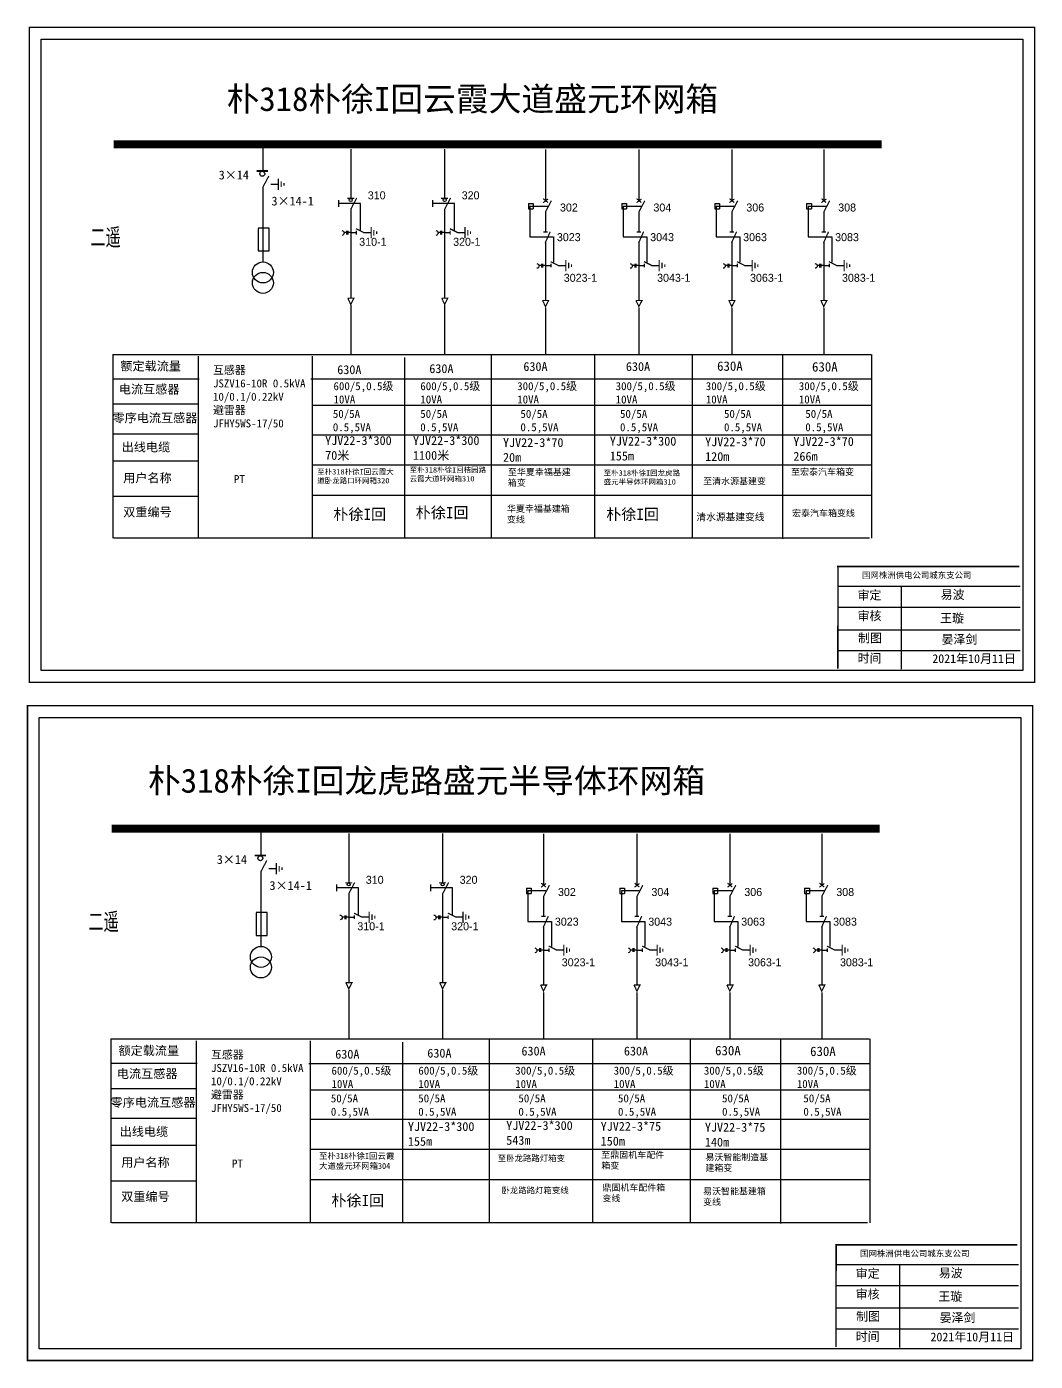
# Model space of a CAD drawing. Extents: x -188 to 201, y -159 to 98.
# Drawn here: x -187.9 to -62, y -68.4 to 98.2 of the extents above; entities that cross this region are included whole.
import ezdxf

# ---------------------------------------------------------------- set-up
doc = ezdxf.new("R2010")
doc.units = 0
doc.header["$LTSCALE"] = 0.774411
doc.linetypes.add('ACAD_ISO02W100', pattern=[15, 12, -3])
doc.linetypes.add('CENTER', pattern=[50.8, 31.75, -6.35, 6.35, -6.35])
doc.layers.get('0').update_dxf_attribs({"linetype": 'CONTINUOUS'})
doc.layers.add('2', color=7, linetype='CONTINUOUS')
doc.layers.add('3', color=7, linetype='CONTINUOUS')
doc.styles.add('hztxt_txtstyle_0.00_0_0', font='simkai.ttf')
doc.styles.add('hztxt_txtstyle_1.80_0_0', font='', dxfattribs={"height": 1.8, "bigfont": 'hztxt.shx'})
doc.styles.add('hztxt_txtstyle_2.70_0_0', font='simkai.ttf', dxfattribs={"height": 2.7})
doc.styles.add('KaiTi_txtstyle_1.11_0_0', font='simkai.ttf', dxfattribs={"height": 1.109414})
doc.styles.add('STYLE1', font='txt.shx', dxfattribs={"height": 2.6})
doc.styles.add('仿宋_txtstyle_1.11_0_0', font='simfang.ttf', dxfattribs={"height": 1.109414})
doc.styles.add('字体', font='', dxfattribs={"height": 2.5})
doc.styles.add('宋体', font='', dxfattribs={"width": 0.65})
doc.styles.get('hztxt_txtstyle_1.80_0_0').set_extended_font_data('hztxt')
doc.styles.get('字体').set_extended_font_data('SimSun')
doc.styles.get('宋体').set_extended_font_data('SimSun')

# ---------------------------------------------------------------- blocks, each defined once
blk = doc.blocks.new('JD')
for points in [[(-2, 0.2), (-2, -0.2), (2, 0.2), (2, -0.2)], [(1, -1.2), (1, -0.8), (-1, -1.2), (-1, -0.8)], [(-0.5, -1.8), (-0.5, -2.2), (0.5, -1.8), (0.5, -2.2)]]:
    blk.add_trace(points)

msp = doc.modelspace()

# ---------------------------------------------------------------- linework, layer by layer
at = {"color": 0}
for p, q in [((-158.41, 83.48), (-158.41, 80.19)), ((-147.42, 82.88), (-147.42, 76.77)), ((-135.7, 82.88), (-135.7, 76.77)), ((-123.12, 82.85), (-123.12, 76.43)), ((-111.46, 82.85), (-111.46, 76.43)), ((-99.86, 82.85), (-99.86, 76.43)), ((-88.38, 82.85), (-88.38, 76.43)), ((-157.41, 78.53), (-156.47, 78.53)), ((-158.39, 78.16), (-158.39, 68.83)), ((-147.42, 75.41), (-147.42, 64.3)), ((-135.7, 75.41), (-135.7, 64.3)), ((-125.25, 76.08), (-124.65, 76.08)), ((-125.25, 76.08), (-125.25, 75.42)), ((-125.25, 75.42), (-124.65, 75.42)), ((-124.65, 76.08), (-124.65, 75.42)), ((-123.12, 75.07), (-123.12, 72.59)), ((-113.59, 76.08), (-112.99, 76.08)), ((-113.59, 76.08), (-113.59, 75.42)), ((-113.59, 75.42), (-112.99, 75.42)), ((-112.99, 76.08), (-112.99, 75.42)), ((-111.46, 75.07), (-111.46, 72.59)), ((-101.99, 76.08), (-101.39, 76.08)), ((-101.99, 76.08), (-101.99, 75.42)), ((-101.99, 75.42), (-101.39, 75.42)), ((-101.39, 76.08), (-101.39, 75.42)), ((-99.86, 75.07), (-99.86, 72.59)), ((-90.51, 76.08), (-89.92, 76.08)), ((-90.51, 76.08), (-90.51, 75.42)), ((-90.51, 75.42), (-89.92, 75.42)), ((-89.92, 76.08), (-89.92, 75.42)), ((-88.38, 75.07), (-88.38, 72.59)), ((-147.42, 72.46), (-146.73, 72.46)), ((-145.83, 72.48), (-144.89, 72.48)), ((-135.7, 72.46), (-135.01, 72.46)), ((-134.11, 72.48), (-133.17, 72.48)), ((-123.12, 71.35), (-123.12, 64.05)), ((-111.46, 71.35), (-111.46, 64.05)), ((-99.86, 71.35), (-99.86, 64.05)), ((-88.38, 71.35), (-88.38, 64.05)), ((-123.12, 68.35), (-122.43, 68.35)), ((-121.52, 68.37), (-120.58, 68.37)), ((-111.46, 68.35), (-110.77, 68.35)), ((-109.86, 68.37), (-108.92, 68.37)), ((-99.86, 68.35), (-99.17, 68.35)), ((-98.27, 68.37), (-97.33, 68.37)), ((-88.38, 68.35), (-87.69, 68.35)), ((-86.79, 68.37), (-85.85, 68.37)), ((-166.35, 54.2), (-177.05, 54.2)), ((-166.39, 51.05), (-177.09, 51.05)), ((-166.39, 47.34), (-177.09, 47.34)), ((-166.43, 43.95), (-177.13, 43.95)), ((-166.39, 39.54), (-177.09, 39.54)), ((-158.65, -1.92), (-158.65, -5.21)), ((-147.67, -2.52), (-147.67, -8.63)), ((-135.95, -2.52), (-135.95, -8.63)), ((-123.36, -2.56), (-123.36, -8.97)), ((-111.7, -2.56), (-111.7, -8.97)), ((-100.11, -2.56), (-100.11, -8.97)), ((-88.63, -2.56), (-88.63, -8.97)), ((-158.64, -7.24), (-158.64, -16.57)), ((-157.65, -6.87), (-156.71, -6.87)), ((-125.49, -9.32), (-124.89, -9.32)), ((-125.49, -9.32), (-125.49, -9.98)), ((-125.49, -9.98), (-124.89, -9.98)), ((-124.89, -9.32), (-124.89, -9.98)), ((-113.83, -9.32), (-113.24, -9.32)), ((-113.83, -9.32), (-113.83, -9.98)), ((-113.83, -9.98), (-113.24, -9.98)), ((-113.24, -9.32), (-113.24, -9.98)), ((-102.24, -9.32), (-101.64, -9.32)), ((-102.24, -9.32), (-102.24, -9.98)), ((-102.24, -9.98), (-101.64, -9.98)), ((-101.64, -9.32), (-101.64, -9.98)), ((-90.76, -9.32), (-90.16, -9.32)), ((-90.76, -9.32), (-90.76, -9.98)), ((-90.76, -9.98), (-90.16, -9.98)), ((-90.16, -9.32), (-90.16, -9.98)), ((-147.67, -10), (-147.67, -21.1)), ((-135.95, -10), (-135.95, -21.1)), ((-123.36, -10.33), (-123.36, -12.81)), ((-111.7, -10.33), (-111.7, -12.81)), ((-100.11, -10.33), (-100.11, -12.81)), ((-88.63, -10.33), (-88.63, -12.81)), ((-147.67, -12.94), (-146.98, -12.94)), ((-146.08, -12.92), (-145.13, -12.92)), ((-135.95, -12.94), (-135.26, -12.94)), ((-134.36, -12.92), (-133.42, -12.92)), ((-123.36, -14.05), (-123.36, -21.35)), ((-111.7, -14.05), (-111.7, -21.35)), ((-100.11, -14.05), (-100.11, -21.35)), ((-88.63, -14.05), (-88.63, -21.35)), ((-123.36, -17.05), (-122.67, -17.05)), ((-121.77, -17.03), (-120.83, -17.03)), ((-111.7, -17.05), (-111.01, -17.05)), ((-110.11, -17.03), (-109.17, -17.03)), ((-100.11, -17.05), (-99.42, -17.05)), ((-98.51, -17.03), (-97.57, -17.03)), ((-88.63, -17.05), (-87.94, -17.05)), ((-87.04, -17.03), (-86.1, -17.03)), ((-166.59, -31.2), (-177.3, -31.2)), ((-166.63, -34.35), (-177.34, -34.35)), ((-166.63, -38.06), (-177.34, -38.06)), ((-166.67, -41.45), (-177.38, -41.45)), ((-166.64, -45.86), (-177.34, -45.86))]:
    msp.add_line(p, q, dxfattribs=at)
at = {"color": 0, "linetype": 'ACAD_ISO02W100'}
for p, q in [((-122.82, 75.74), (-125.06, 75.74)), ((-125.06, 75.74), (-125.06, 71.93)), ((-111.16, 75.74), (-113.4, 75.74)), ((-113.4, 75.74), (-113.4, 71.93)), ((-99.56, 75.74), (-101.8, 75.74)), ((-101.8, 75.74), (-101.8, 71.93)), ((-88.08, 75.74), (-90.32, 75.74)), ((-90.32, 75.74), (-90.32, 71.93)), ((-125.06, 71.93), (-122.1, 71.93)), ((-122.1, 71.93), (-122.1, 68.78)), ((-113.4, 71.93), (-110.44, 71.93)), ((-110.44, 71.93), (-110.44, 68.78)), ((-101.8, 71.93), (-98.85, 71.93)), ((-98.85, 71.93), (-98.85, 68.78)), ((-90.32, 71.93), (-87.37, 71.93)), ((-87.37, 71.93), (-87.37, 68.78)), ((-123.06, -9.67), (-125.3, -9.67)), ((-125.3, -9.67), (-125.3, -13.48)), ((-111.4, -9.67), (-113.64, -9.67)), ((-113.64, -9.67), (-113.64, -13.48)), ((-99.81, -9.67), (-102.05, -9.67)), ((-102.05, -9.67), (-102.05, -13.48)), ((-88.33, -9.67), (-90.57, -9.67)), ((-90.57, -9.67), (-90.57, -13.48)), ((-125.3, -13.48), (-122.35, -13.48)), ((-122.35, -13.48), (-122.35, -16.62)), ((-113.64, -13.48), (-110.69, -13.48)), ((-110.69, -13.48), (-110.69, -16.62)), ((-102.05, -13.48), (-99.09, -13.48)), ((-99.09, -13.48), (-99.09, -16.62)), ((-90.57, -13.48), (-87.62, -13.48)), ((-87.62, -13.48), (-87.62, -16.62))]:
    msp.add_line(p, q, dxfattribs=at)
at = {"color": 0, "linetype": 'CENTER'}
for p, q in [((-147.42, 63.41), (-147.42, 57.27)), ((-135.7, 63.41), (-135.7, 57.27)), ((-123.11, 63.07), (-123.11, 57.3)), ((-111.45, 63.07), (-111.45, 57.3)), ((-99.86, 63.07), (-99.86, 57.3)), ((-88.38, 63.07), (-88.38, 57.3)), ((-147.66, -21.99), (-147.66, -28.13)), ((-135.95, -21.99), (-135.95, -28.13)), ((-123.36, -22.34), (-123.36, -28.1)), ((-111.7, -22.34), (-111.7, -28.1)), ((-100.1, -22.34), (-100.1, -28.1)), ((-88.63, -22.34), (-88.63, -28.1))]:
    msp.add_line(p, q, dxfattribs=at)
at = {"color": 0, "linetype": 'Continuous'}
for p, q in [((-177.12, 57.28), (-82.45, 57.28)), ((-177.07, 34.34), (-177.07, 57.28)), ((-166.45, 57.04), (-166.45, 34.35)), ((-152.24, 57.04), (-152.24, 34.35)), ((-140.72, 56.89), (-140.72, 34.36)), ((-129.89, 57.24), (-129.89, 34.35)), ((-117, 57.24), (-117, 34.35)), ((-104.8, 57.23), (-104.8, 34.33)), ((-93.53, 57.15), (-93.53, 34.25)), ((-82.4, 57.27), (-82.4, 34.33)), ((-152.41, 54.22), (-82.42, 54.22)), ((-152.24, 50.92), (-82.4, 50.92)), ((-152.24, 47.24), (-82.51, 47.24)), ((-152.24, 43.51), (-82.32, 43.51)), ((-152.24, 39.72), (-82.42, 39.72)), ((-82.66, 34.34), (-177, 34.34)), ((-86.6, 28.34), (-63.85, 28.34)), ((-78.71, 28.26), (-78.71, 18.01)), ((-86.6, 25.75), (-63.85, 25.75)), ((-86.6, 22.92), (-63.85, 22.92)), ((-86.6, 20.33), (-63.85, 20.33)), ((-177.36, -28.12), (-82.7, -28.12)), ((-177.32, -51.06), (-177.32, -28.12)), ((-130.14, -28.16), (-130.14, -51.05)), ((-117.24, -28.16), (-117.24, -51.05)), ((-105.04, -28.18), (-105.04, -51.07)), ((-93.78, -28.25), (-93.78, -51.15)), ((-82.64, -28.13), (-82.64, -51.08)), ((-166.69, -28.36), (-166.69, -51.06)), ((-152.48, -28.36), (-152.48, -51.06)), ((-140.97, -28.52), (-140.97, -51.04)), ((-152.66, -31.18), (-82.67, -31.18)), ((-152.48, -34.48), (-82.64, -34.48)), ((-152.48, -38.16), (-82.76, -38.16)), ((-152.48, -41.89), (-82.57, -41.89)), ((-152.48, -45.68), (-82.67, -45.68)), ((-82.91, -51.06), (-177.25, -51.06)), ((-86.83, -56.28), (-64.08, -56.28)), ((-78.94, -56.37), (-78.94, -66.62)), ((-86.83, -58.88), (-64.08, -58.88)), ((-86.83, -61.7), (-64.08, -61.7)), ((-86.83, -64.29), (-64.08, -64.29))]:
    msp.add_line(p, q, dxfattribs=at)
at = {"color": 0, "linetype": 'Continuous', "const_width": 0.182}
for points in [[(-187.54, 98.07), (-62.06, 98.07), (-62.06, 16.36), (-187.54, 16.36)], [(-187.77, 13.44), (-62.29, 13.44), (-62.29, -68.26), (-187.77, -68.26)]]:
    msp.add_lwpolyline(points, close=True, dxfattribs=at)
at = {"color": 0, "linetype": 'Continuous'}
for points in [[(-186.07, 96.59), (-63.54, 96.59), (-63.54, 17.84), (-186.07, 17.84)], [(-186.3, 11.96), (-63.77, 11.96), (-63.77, -66.79), (-186.3, -66.79)]]:
    msp.add_lwpolyline(points, close=True, dxfattribs=at)
at = {"color": 0}
for points, const_width in [([(-177, 83.48), (-81.15, 83.48)], 0.998), ([(-159.16, 80.15), (-157.76, 80.15)], 0.238), ([(-158.39, 78.12), (-157.64, 79.54)], 0.15), ([(-147.86, 76.75), (-146.98, 76.75)], 0.15), ([(-147.42, 75.37), (-146.67, 76.79)], 0.15), ([(-136.15, 76.75), (-135.26, 76.75)], 0.15), ([(-135.7, 75.37), (-134.96, 76.79)], 0.15), ([(-123.4, 76.21), (-122.79, 76.66)], 0.15), ([(-123.4, 76.71), (-122.81, 76.22)], 0.15), ([(-111.74, 76.21), (-111.13, 76.66)], 0.15), ([(-111.74, 76.71), (-111.15, 76.22)], 0.15), ([(-100.15, 76.21), (-99.54, 76.66)], 0.15), ([(-100.14, 76.71), (-99.55, 76.22)], 0.15), ([(-88.66, 76.71), (-88.08, 76.22)], 0.15), ([(-88.67, 76.21), (-88.06, 76.66)], 0.15), ([(-123.12, 75.03), (-122.37, 76.45)], 0.15), ([(-111.46, 75.03), (-110.71, 76.45)], 0.15), ([(-99.86, 75.03), (-99.11, 76.45)], 0.15), ([(-88.38, 75.03), (-87.63, 76.45)], 0.15), ([(-146.77, 72.96), (-145.77, 72.46)], 0.15), ([(-146.73, 72.69), (-146.73, 72.23)], 0.15), ([(-135.05, 72.96), (-134.05, 72.46)], 0.15), ([(-135.01, 72.69), (-135.01, 72.23)], 0.15), ([(-123.39, 72.55), (-122.83, 72.55)], 0.15), ([(-123.15, 71.17), (-122.52, 72.58)], 0.15), ([(-111.73, 72.55), (-111.17, 72.55)], 0.15), ([(-111.49, 71.17), (-110.86, 72.58)], 0.15), ([(-100.13, 72.55), (-99.57, 72.55)], 0.15), ([(-99.89, 71.17), (-99.26, 72.58)], 0.15), ([(-88.65, 72.55), (-88.1, 72.55)], 0.15), ([(-88.41, 71.17), (-87.78, 72.58)], 0.15), ([(-122.46, 68.85), (-121.47, 68.35)], 0.15), ([(-122.43, 68.58), (-122.43, 68.12)], 0.15), ([(-110.81, 68.85), (-109.81, 68.35)], 0.15), ([(-110.77, 68.58), (-110.77, 68.12)], 0.15), ([(-99.21, 68.85), (-98.21, 68.35)], 0.15), ([(-99.17, 68.58), (-99.17, 68.12)], 0.15), ([(-87.73, 68.85), (-86.73, 68.35)], 0.15), ([(-87.69, 68.58), (-87.69, 68.12)], 0.15), ([(-147.79, 64.28), (-147.03, 64.28), (-147.42, 63.51), (-147.78, 64.3)], 0.15), ([(-136.07, 64.28), (-135.31, 64.28), (-135.7, 63.51), (-136.06, 64.3)], 0.15), ([(-123.48, 64), (-122.72, 64), (-123.11, 63.23), (-123.48, 64.02)], 0.15), ([(-111.83, 64), (-111.06, 64), (-111.45, 63.23), (-111.82, 64.02)], 0.15), ([(-100.23, 64), (-99.47, 64), (-99.86, 63.23), (-100.22, 64.02)], 0.15), ([(-88.75, 64), (-87.99, 64), (-88.38, 63.23), (-88.74, 64.02)], 0.15), ([(-177.24, -1.92), (-81.4, -1.92)], 0.998), ([(-159.4, -5.25), (-158, -5.25)], 0.238), ([(-158.64, -7.28), (-157.89, -5.86)], 0.15), ([(-148.11, -8.65), (-147.23, -8.65)], 0.15), ([(-147.67, -10.03), (-146.92, -8.61)], 0.15), ([(-136.39, -8.65), (-135.51, -8.65)], 0.15), ([(-135.95, -10.03), (-135.2, -8.61)], 0.15), ([(-123.64, -8.7), (-123.06, -9.18)], 0.15), ([(-123.65, -9.2), (-123.04, -8.74)], 0.15), ([(-123.36, -10.37), (-122.61, -8.95)], 0.15), ([(-111.98, -8.7), (-111.4, -9.18)], 0.15), ([(-111.99, -9.2), (-111.38, -8.74)], 0.15), ([(-111.7, -10.37), (-110.96, -8.95)], 0.15), ([(-100.39, -9.2), (-99.78, -8.74)], 0.15), ([(-100.39, -8.7), (-99.8, -9.18)], 0.15), ([(-100.11, -10.37), (-99.36, -8.95)], 0.15), ([(-88.91, -9.2), (-88.31, -8.74)], 0.15), ([(-88.91, -8.7), (-88.32, -9.18)], 0.15), ([(-88.63, -10.37), (-87.88, -8.95)], 0.15), ([(-147.02, -12.44), (-146.02, -12.94)], 0.15), ([(-146.98, -12.71), (-146.98, -13.17)], 0.15), ([(-135.3, -12.44), (-134.3, -12.94)], 0.15), ([(-135.26, -12.71), (-135.26, -13.17)], 0.15), ([(-123.63, -12.85), (-123.08, -12.85)], 0.15), ([(-123.39, -14.23), (-122.76, -12.82)], 0.15), ([(-111.97, -12.85), (-111.42, -12.85)], 0.15), ([(-111.73, -14.23), (-111.1, -12.82)], 0.15), ([(-100.38, -12.85), (-99.82, -12.85)], 0.15), ([(-100.14, -14.23), (-99.51, -12.82)], 0.15), ([(-88.9, -12.85), (-88.34, -12.85)], 0.15), ([(-88.66, -14.23), (-88.03, -12.82)], 0.15), ([(-122.71, -16.55), (-121.71, -17.05)], 0.15), ([(-111.05, -16.55), (-110.05, -17.05)], 0.15), ([(-99.45, -16.55), (-98.46, -17.05)], 0.15), ([(-87.98, -16.55), (-86.98, -17.05)], 0.15), ([(-122.67, -16.82), (-122.67, -17.28)], 0.15), ([(-111.01, -16.82), (-111.01, -17.28)], 0.15), ([(-99.42, -16.82), (-99.42, -17.28)], 0.15), ([(-87.94, -16.82), (-87.94, -17.28)], 0.15), ([(-148.04, -21.12), (-147.27, -21.12), (-147.66, -21.89), (-148.03, -21.11)], 0.15), ([(-136.32, -21.12), (-135.56, -21.12), (-135.95, -21.89), (-136.31, -21.11)], 0.15), ([(-123.73, -21.4), (-122.97, -21.4), (-123.36, -22.17), (-123.72, -21.39)], 0.15), ([(-112.07, -21.4), (-111.31, -21.4), (-111.7, -22.17), (-112.06, -21.39)], 0.15), ([(-100.47, -21.4), (-99.71, -21.4), (-100.1, -22.17), (-100.47, -21.39)], 0.15), ([(-89, -21.4), (-88.24, -21.4), (-88.63, -22.17), (-88.99, -21.39)], 0.15)]:
    msp.add_lwpolyline(points, dxfattribs=dict(at, const_width=const_width))
for points in [[(-148.93, 76.52), (-148.93, 75.69)], [(-137.21, 76.52), (-137.21, 75.69)], [(-158.98, 72.99), (-158.98, 70.19), (-157.6, 70.19), (-157.6, 73.03), (-158.98, 73.03)], [(-147.93, 72.47), (-148.24, 72.47)], [(-147.93, 72.68), (-147.93, 72.22)], [(-147.79, 72.68), (-147.79, 72.22)], [(-147.42, 72.47), (-147.79, 72.47)], [(-136.21, 72.47), (-136.52, 72.47)], [(-136.21, 72.68), (-136.21, 72.22)], [(-136.07, 72.68), (-136.07, 72.22)], [(-135.71, 72.47), (-136.07, 72.47)], [(-123.62, 68.36), (-123.94, 68.36)], [(-123.62, 68.57), (-123.62, 68.12)], [(-123.48, 68.57), (-123.48, 68.12)], [(-123.12, 68.36), (-123.48, 68.36)], [(-111.96, 68.36), (-112.28, 68.36)], [(-111.96, 68.57), (-111.96, 68.12)], [(-111.82, 68.57), (-111.82, 68.12)], [(-111.46, 68.36), (-111.82, 68.36)], [(-100.36, 68.36), (-100.68, 68.36)], [(-100.36, 68.57), (-100.36, 68.12)], [(-100.22, 68.57), (-100.22, 68.12)], [(-99.86, 68.36), (-100.22, 68.36)], [(-88.89, 68.36), (-89.2, 68.36)], [(-88.89, 68.57), (-88.89, 68.12)], [(-88.75, 68.57), (-88.75, 68.12)], [(-88.39, 68.36), (-88.75, 68.36)], [(-149.18, -8.88), (-149.18, -9.71)], [(-137.46, -8.88), (-137.46, -9.71)], [(-159.23, -12.41), (-159.23, -15.21), (-157.85, -15.21), (-157.85, -12.38), (-159.23, -12.38)], [(-148.17, -12.94), (-148.49, -12.94)], [(-148.17, -12.73), (-148.17, -13.18)], [(-148.03, -12.73), (-148.03, -13.18)], [(-147.67, -12.94), (-148.03, -12.94)], [(-136.45, -12.94), (-136.77, -12.94)], [(-136.45, -12.73), (-136.45, -13.18)], [(-136.31, -12.73), (-136.31, -13.18)], [(-135.95, -12.94), (-136.31, -12.94)], [(-123.87, -17.04), (-124.18, -17.04)], [(-123.87, -16.83), (-123.87, -17.28)], [(-123.73, -16.83), (-123.73, -17.28)], [(-123.36, -17.04), (-123.73, -17.04)], [(-112.21, -17.04), (-112.52, -17.04)], [(-112.21, -16.83), (-112.21, -17.28)], [(-112.07, -16.83), (-112.07, -17.28)], [(-111.71, -17.04), (-112.07, -17.04)], [(-100.61, -17.04), (-100.93, -17.04)], [(-100.61, -16.83), (-100.61, -17.28)], [(-100.47, -16.83), (-100.47, -17.28)], [(-100.11, -17.04), (-100.47, -17.04)], [(-89.13, -17.04), (-89.45, -17.04)], [(-89.13, -16.83), (-89.13, -17.28)], [(-88.99, -16.83), (-88.99, -17.28)], [(-88.63, -17.04), (-88.99, -17.04)]]:
    msp.add_lwpolyline(points, dxfattribs=at)
at = {"color": 0, "linetype": 'ACAD_ISO02W100'}
for points in [[(-146.2, 72.69), (-146.2, 76.11), (-148.93, 76.11)], [(-134.48, 72.69), (-134.48, 76.11), (-137.21, 76.11)], [(-146.44, -12.71), (-146.44, -9.3), (-149.18, -9.3)], [(-134.72, -12.71), (-134.72, -9.3), (-137.46, -9.3)]]:
    msp.add_lwpolyline(points, dxfattribs=at)
at = {"color": 0}
for points in [[(-148.51, 72.72, -0.877934), (-148.5, 72.12)], [(-136.79, 72.72, -0.877934), (-136.78, 72.12)], [(-124.2, 68.62, -0.877934), (-124.19, 68.01)], [(-112.55, 68.62, -0.877934), (-112.53, 68.01)], [(-100.95, 68.62, -0.877934), (-100.94, 68.01)], [(-89.47, 68.62, -0.877934), (-89.46, 68.01)], [(-148.76, -12.68, -0.877934), (-148.74, -13.29)], [(-137.04, -12.68, -0.877934), (-137.03, -13.29)], [(-124.45, -16.78, -0.877934), (-124.44, -17.39)], [(-112.79, -16.78, -0.877934), (-112.78, -17.39)], [(-101.19, -16.78, -0.877934), (-101.18, -17.39)], [(-89.72, -16.78, -0.877934), (-89.71, -17.39)]]:
    msp.add_lwpolyline(points, format="xyb", dxfattribs=at)
at = {"color": 0, "linetype": 'Continuous', "const_width": 0.182}
for points in [[(-86.72, 30.81), (-63.97, 30.81)], [(-86.6, 30.92), (-86.62, 18.05)], [(-86.95, -53.82), (-64.2, -53.82)], [(-86.83, -53.71), (-86.85, -66.58)]]:
    msp.add_lwpolyline(points, dxfattribs=at)
at = {"color": 0}
for centre, radius in [((-158.46, 79.81), 0.305), ((-147.42, 76.54), 0.192), ((-135.7, 76.54), 0.192), ((-158.7, -5.59), 0.305), ((-147.67, -8.86), 0.192), ((-135.95, -8.86), 0.192)]:
    msp.add_circle(centre, radius, dxfattribs=at)
at = {"layer": '2', "color": 0}
for centre in [(-158.38, 67.5), (-158.38, 66.2), (-158.63, -17.9), (-158.63, -19.21)]:
    msp.add_circle(centre, 1.31, dxfattribs=at)

# ---------------------------------------------------------------- block references
at = {"color": 0, "xscale": 0.3494655254594932, "yscale": 0.3494655254594932, "zscale": 0.3494655254595134, "rotation": 90}
for p in [(-156.45, 78.5), (-144.88, 72.45), (-133.16, 72.45), (-120.57, 68.35), (-108.91, 68.35), (-97.31, 68.35), (-85.84, 68.35), (-156.7, -6.9), (-145.12, -12.95), (-133.4, -12.95), (-120.81, -17.06), (-109.16, -17.06), (-97.56, -17.06), (-86.08, -17.06)]:
    msp.add_blockref('JD', p, dxfattribs=at)

# ---------------------------------------------------------------- texts
at = {"color": 0, "linetype": 'Continuous', "style": 'hztxt_txtstyle_2.70_0_0'}
for s, p in [('3×14', (-163.9, 79.1)), ('3×14-1', (-157.31, 75.85)), ('3×14', (-164.14, -6.3)), ('3×14-1', (-157.56, -9.55))]:
    msp.add_text(s, height=1.109, dxfattribs=at).set_placement(p)
at = {"color": 0, "style": 'hztxt_txtstyle_1.80_0_0'}
for s, p in [('310', (-145.29, 76.62)), ('320', (-133.57, 76.62)), ('302', (-121.3, 75.1)), ('304', (-109.64, 75.1)), ('306', (-98.04, 75.1)), ('308', (-86.57, 75.1)), ('310-1', (-146.36, 70.82)), ('320-1', (-134.64, 70.82)), ('3023', (-121.69, 71.4)), ('3043', (-110.04, 71.4)), ('3063', (-98.44, 71.4)), ('3083', (-86.96, 71.4)), ('3023-1', (-120.83, 66.33)), ('3043-1', (-109.18, 66.33)), ('3063-1', (-97.58, 66.33)), ('3083-1', (-86.1, 66.33)), ('310', (-145.54, -8.78)), ('320', (-133.82, -8.78)), ('302', (-121.55, -10.3)), ('304', (-109.89, -10.3)), ('306', (-98.29, -10.3)), ('308', (-86.81, -10.3)), ('3023', (-121.94, -14)), ('3043', (-110.28, -14)), ('3063', (-98.68, -14)), ('3083', (-87.21, -14)), ('310-1', (-146.6, -14.58)), ('320-1', (-134.88, -14.58)), ('3023-1', (-121.08, -19.07)), ('3043-1', (-109.42, -19.07)), ('3063-1', (-97.82, -19.07)), ('3083-1', (-86.35, -19.07))]:
    msp.add_text(s, height=0.998, dxfattribs=at).set_placement(p)
at = {"color": 0, "linetype": 'Continuous', "attachment_point": 1}
for s, insert, char_height, width, style in [('朴318朴徐I回云霞大道盛元环网箱', (-162.92, 90.64), 3, 90.5642, '字体'), ('{\\fSimSun|b0|i0|c134|p2;额定载流量}', (-176.17, 56.37), 1.1094, 17.8852, 'hztxt_txtstyle_2.70_0_0'), ('\\A1;{\\fSimSun|b0|i0|c134|p2;互感器\\PJSZV16-10R 0.5kVA\\P10/0.1/0.22kV\\P避雷器\\PJFHY5WS-17/50}', (-164.61, 55.82), 0.9985, 18.4113, 'hztxt_txtstyle_2.70_0_0'), ('{\\fSimSun|b0|i0|c134|p2;630A}', (-149.1, 55.92), 1.1094, 17.8852, 'hztxt_txtstyle_2.70_0_0'), ('{\\fSimSun|b0|i0|c134|p2;630A}', (-137.61, 56.05), 1.1094, 17.8852, 'hztxt_txtstyle_2.70_0_0'), ('{\\fSimSun|b0|i0|c134|p2;630A}', (-125.87, 56.31), 1.1094, 17.8852, 'hztxt_txtstyle_2.70_0_0'), ('{\\fSimSun|b0|i0|c134|p2;630A}', (-113.07, 56.31), 1.1094, 17.8852, 'hztxt_txtstyle_2.70_0_0'), ('{\\fSimSun|b0|i0|c134|p2;630A}', (-101.69, 56.4), 1.1757, 9.454, 'hztxt_txtstyle_0.00_0_0'), ('{\\fSimSun|b0|i0|c134|p2;630A}', (-89.84, 56.31), 1.1757, 9.454, 'hztxt_txtstyle_0.00_0_0'), ('{\\fSimSun|b0|i0|c134|p2;电流互感器}', (-176.36, 53.49), 1.1094, 17.8852, 'hztxt_txtstyle_2.70_0_0'), ('\\A1;{\\fSimSun|b0|i0|c134|p2;600/5,0.5级\\P10VA}', (-149.57, 53.81), 0.9985, 18.4113, 'hztxt_txtstyle_2.70_0_0'), ('\\A1;{\\fSimSun|b0|i0|c134|p2;600/5,0.5级\\P10VA}', (-138.73, 53.81), 0.9985, 18.4113, 'hztxt_txtstyle_2.70_0_0'), ('\\A1;{\\fSimSun|b0|i0|c134|p2;300/5,0.5级\\P10VA}', (-126.64, 53.81), 0.9985, 18.4113, 'hztxt_txtstyle_2.70_0_0'), ('\\A1;{\\fSimSun|b0|i0|c134|p2;300/5,0.5级\\P10VA}', (-114.35, 53.81), 0.9985, 18.4113, 'hztxt_txtstyle_2.70_0_0'), ('\\A1;{\\fSimSun|b0|i0|c134|p2;300/5,0.5级\\P10VA}', (-103.1, 53.81), 0.9985, 18.4113, 'hztxt_txtstyle_2.70_0_0'), ('\\A1;{\\fSimSun|b0|i0|c134|p2;300/5,0.5级\\P10VA}', (-91.49, 53.81), 0.9985, 18.4113, 'hztxt_txtstyle_2.70_0_0'), ('{\\fSimSun|b0|i0|c134|p2;零序电流互感器}', (-177.15, 49.91), 1.1094, 17.8852, 'hztxt_txtstyle_2.70_0_0'), ('{\\fSimSun|b0|i0|c134|p2;50/5A\\P0.5,5VA}', (-149.65, 50.35), 0.9985, 17.8852, 'hztxt_txtstyle_2.70_0_0'), ('{\\fSimSun|b0|i0|c134|p2;50/5A\\P0.5,5VA}', (-138.74, 50.35), 0.9985, 17.8852, 'hztxt_txtstyle_2.70_0_0'), ('{\\fSimSun|b0|i0|c134|p2;50/5A\\P0.5,5VA}', (-126.24, 50.35), 0.9985, 17.8852, 'hztxt_txtstyle_2.70_0_0'), ('{\\fSimSun|b0|i0|c134|p2;50/5A\\P0.5,5VA}', (-113.81, 50.35), 0.9985, 17.8852, 'hztxt_txtstyle_2.70_0_0'), ('{\\fSimSun|b0|i0|c134|p2;50/5A\\P0.5,5VA}', (-100.83, 50.35), 0.9985, 17.8852, 'hztxt_txtstyle_2.70_0_0'), ('{\\fSimSun|b0|i0|c134|p2;50/5A\\P0.5,5VA}', (-90.68, 50.35), 0.9985, 17.8852, 'hztxt_txtstyle_2.70_0_0'), ('{\\fSimSun|b0|i0|c134|p2;YJV22-3*300\\P70米}', (-150.61, 47.08), 1.1094, 17.8852, 'hztxt_txtstyle_2.70_0_0'), ('{\\fSimSun|b0|i0|c134|p2;YJV22-3*300\\P1100米}', (-139.65, 47.08), 1.1094, 17.8852, 'hztxt_txtstyle_2.70_0_0'), ('{\\fSimSun|b0|i0|c134|p2;YJV22-3*70\\P20m}', (-128.41, 46.83), 1.1094, 8.6641, 'hztxt_txtstyle_2.70_0_0'), ('{\\fSimSun|b0|i0|c134|p2;YJV22-3*300\\P155m}', (-115.08, 47), 1.1094, 8.1208, 'hztxt_txtstyle_2.70_0_0'), ('{\\fSimSun|b0|i0|c134|p2;YJV22-3*70\\P120m}', (-103.18, 46.93), 1.1094, 8.6641, 'hztxt_txtstyle_2.70_0_0'), ('{\\fSimSun|b0|i0|c134|p2;YJV22-3*70\\P266m}', (-92.17, 46.96), 1.1094, 17.8852, 'hztxt_txtstyle_2.70_0_0'), ('{\\fSimSun|b0|i0|c134|p2;出线电缆}', (-176.01, 46.27), 1.1094, 17.8852, 'hztxt_txtstyle_2.70_0_0'), ('{\\fSimSun|b0|i0|c134|p2;至朴318朴徐I回桔园路云霞大道环网箱310}', (-140.06, 43.2), 0.6656, 10.0352, 'hztxt_txtstyle_2.70_0_0'), ('{\\fSimSun|b0|i0|c134|p2;用户名称}', (-175.82, 42.42), 1.1094, 17.8852, 'hztxt_txtstyle_2.70_0_0'), ('{\\fSimSun|b0|i0|c134|p2;PT}', (-162, 42.22), 1.0024, 7.7986, 'hztxt_txtstyle_0.00_0_0'), ('{\\fSimSun|b0|i0|c134|p2;至朴318朴徐I回云霞大道卧龙路口环网箱320}', (-151.6, 42.96), 0.6656, 10.0352, 'hztxt_txtstyle_2.70_0_0'), ('{\\fSimSun|b0|i0|c134|p2;至华夏幸福基建箱变}', (-127.8, 43), 0.8, 8.9328, 'hztxt_txtstyle_2.70_0_0'), ('{\\fSimSun|b0|i0|c134|p2;至朴318朴徐I回龙虎路盛元半导体环网箱310}', (-115.85, 42.81), 0.6656, 10.0352, 'hztxt_txtstyle_2.70_0_0'), ('{\\fSimSun|b0|i0|c134|p2;至清水源基建变}', (-103.43, 41.85), 0.8, 8.9328, 'hztxt_txtstyle_2.70_0_0'), ('{\\fSimSun|b0|i0|c134|p2;至宏泰汽车箱变}', (-92.45, 43.02), 0.8, 8.9328, 'hztxt_txtstyle_2.70_0_0'), ('{\\fSimSun|b0|i0|c134|p2;双重编号}', (-175.82, 38.16), 1.1094, 17.8852, 'hztxt_txtstyle_2.70_0_0'), ('{\\fSimSun|b0|i0|c134|p2;华夏幸福基建箱变线}', (-127.92, 38.42), 0.8, 8.9328, 'hztxt_txtstyle_2.70_0_0'), ('{\\fSimSun|b0|i0|c134|p2;清水源基建变线}', (-104.27, 37.44), 0.89, 10.3497, 'hztxt_txtstyle_2.70_0_0'), ('{\\fSimSun|b0|i0|c134|p2;宏泰汽车箱变线}', (-92.33, 37.87), 0.8, 8.9328, 'hztxt_txtstyle_2.70_0_0'), ('\\f\uffbfﾬￌﾣﾤ_GB2312|b0|i0|c134|p49;审定', (-84.16, 27.78), 1.0944, 8.5588, '字体'), ('易波', (-73.79, 27.84), 1.094, 8.5588, '字体'), ('\\f\uffbfﾬￌﾣﾤ_GB2312|b0|i0|c134|p49;审核', (-84.16, 25.2), 1.0944, 8.5588, '字体'), ('王璇', (-73.85, 24.9), 1.094, 8.5588, '字体'), ('\\f\uffbfﾬￌﾣﾤ_GB2312|b0|i0|c134|p49;制图', (-84.1, 22.42), 1.0944, 8.5588, '字体'), ('晏泽剑', (-73.68, 22.27), 1.094, 8.5588, '字体'), ('\\f\uffbfﾬￌﾣﾤ_GB2312|b0|i0|c134|p49;时间', (-84.16, 19.91), 1.0944, 8.5588, '字体'), ('2021年10月11日', (-74.83, 19.86), 1.0944, 16.0081, '字体'), ('朴318朴徐I回龙虎路盛元半导体环网箱', (-172.73, 5.59), 3, 90.5642, '字体'), ('{\\fSimSun|b0|i0|c134|p2;额定载流量}', (-176.41, -29.03), 1.1094, 17.8852, 'hztxt_txtstyle_2.70_0_0'), ('\\A1;{\\fSimSun|b0|i0|c134|p2;互感器\\PJSZV16-10R 0.5kVA\\P10/0.1/0.22kV\\P避雷器\\PJFHY5WS-17/50}', (-164.86, -29.59), 0.9985, 18.4113, 'hztxt_txtstyle_2.70_0_0'), ('{\\fSimSun|b0|i0|c134|p2;630A}', (-149.35, -29.48), 1.1094, 17.8852, 'hztxt_txtstyle_2.70_0_0'), ('{\\fSimSun|b0|i0|c134|p2;630A}', (-137.86, -29.35), 1.1094, 17.8852, 'hztxt_txtstyle_2.70_0_0'), ('{\\fSimSun|b0|i0|c134|p2;630A}', (-126.11, -29.09), 1.1094, 17.8852, 'hztxt_txtstyle_2.70_0_0'), ('{\\fSimSun|b0|i0|c134|p2;630A}', (-113.32, -29.09), 1.1094, 17.8852, 'hztxt_txtstyle_2.70_0_0'), ('{\\fSimSun|b0|i0|c134|p2;630A}', (-101.94, -29), 1.1757, 9.454, 'hztxt_txtstyle_0.00_0_0'), ('{\\fSimSun|b0|i0|c134|p2;630A}', (-90.08, -29.09), 1.1757, 9.454, 'hztxt_txtstyle_0.00_0_0'), ('\\A1;{\\fSimSun|b0|i0|c134|p2;600/5,0.5级\\P10VA}', (-149.82, -31.59), 0.9985, 18.4113, 'hztxt_txtstyle_2.70_0_0'), ('\\A1;{\\fSimSun|b0|i0|c134|p2;600/5,0.5级\\P10VA}', (-138.98, -31.59), 0.9985, 18.4113, 'hztxt_txtstyle_2.70_0_0'), ('\\A1;{\\fSimSun|b0|i0|c134|p2;300/5,0.5级\\P10VA}', (-126.89, -31.59), 0.9985, 18.4113, 'hztxt_txtstyle_2.70_0_0'), ('\\A1;{\\fSimSun|b0|i0|c134|p2;300/5,0.5级\\P10VA}', (-114.6, -31.59), 0.9985, 18.4113, 'hztxt_txtstyle_2.70_0_0'), ('\\A1;{\\fSimSun|b0|i0|c134|p2;300/5,0.5级\\P10VA}', (-103.34, -31.59), 0.9985, 18.4113, 'hztxt_txtstyle_2.70_0_0'), ('\\A1;{\\fSimSun|b0|i0|c134|p2;300/5,0.5级\\P10VA}', (-91.74, -31.59), 0.9985, 18.4113, 'hztxt_txtstyle_2.70_0_0'), ('{\\fSimSun|b0|i0|c134|p2;电流互感器}', (-176.61, -31.91), 1.1094, 17.8852, 'hztxt_txtstyle_2.70_0_0'), ('{\\fSimSun|b0|i0|c134|p2;零序电流互感器}', (-177.39, -35.49), 1.1094, 17.8852, 'hztxt_txtstyle_2.70_0_0'), ('{\\fSimSun|b0|i0|c134|p2;50/5A\\P0.5,5VA}', (-149.9, -35.05), 0.9985, 17.8852, 'hztxt_txtstyle_2.70_0_0'), ('{\\fSimSun|b0|i0|c134|p2;50/5A\\P0.5,5VA}', (-138.99, -35.05), 0.9985, 17.8852, 'hztxt_txtstyle_2.70_0_0'), ('{\\fSimSun|b0|i0|c134|p2;50/5A\\P0.5,5VA}', (-126.49, -35.05), 0.9985, 17.8852, 'hztxt_txtstyle_2.70_0_0'), ('{\\fSimSun|b0|i0|c134|p2;50/5A\\P0.5,5VA}', (-114.06, -35.05), 0.9985, 17.8852, 'hztxt_txtstyle_2.70_0_0'), ('{\\fSimSun|b0|i0|c134|p2;50/5A\\P0.5,5VA}', (-101.07, -35.05), 0.9985, 17.8852, 'hztxt_txtstyle_2.70_0_0'), ('{\\fSimSun|b0|i0|c134|p2;50/5A\\P0.5,5VA}', (-90.92, -35.05), 0.9985, 17.8852, 'hztxt_txtstyle_2.70_0_0'), ('{\\fSimSun|b0|i0|c134|p2;YJV22-3*300\\P543m}', (-128.01, -38.38), 1.1094, 8.1208, 'hztxt_txtstyle_2.70_0_0'), ('{\\fSimSun|b0|i0|c134|p2;出线电缆}', (-176.26, -39.13), 1.1094, 17.8852, 'hztxt_txtstyle_2.70_0_0'), ('{\\fSimSun|b0|i0|c134|p2;YJV22-3*300\\P155m}', (-140.28, -38.51), 1.1094, 8.1208, 'hztxt_txtstyle_2.70_0_0'), ('{\\fSimSun|b0|i0|c134|p2;用户名称}', (-176.07, -42.98), 1.1094, 17.8852, 'hztxt_txtstyle_2.70_0_0'), ('{\\fSimSun|b0|i0|c134|p2;PT}', (-162.24, -43.18), 1.0024, 7.7986, 'hztxt_txtstyle_0.00_0_0'), ('{\\fSimSun|b0|i0|c134|p2;至朴318朴徐I回云霞大道盛元环网箱304}', (-151.37, -42.36), 0.75, 10.0352, 'hztxt_txtstyle_2.70_0_0'), ('{\\fSimSun|b0|i0|c134|p2;至卧龙路路灯箱变}', (-129.07, -42.64), 0.75, 10.0352, 'hztxt_txtstyle_2.70_0_0'), ('{\\fSimSun|b0|i0|c134|p2;卧龙路路灯箱变线}', (-128.61, -46.64), 0.75, 10.0352, 'hztxt_txtstyle_2.70_0_0'), ('{\\fSimSun|b0|i0|c134|p2;双重编号}', (-176.07, -47.24), 1.1094, 17.8852, 'hztxt_txtstyle_2.70_0_0'), ('\\f\uffbfﾬￌﾣﾤ_GB2312|b0|i0|c134|p49;审定', (-84.39, -56.85), 1.0944, 8.5588, '字体'), ('易波', (-74.02, -56.79), 1.094, 8.5588, '字体'), ('\\f\uffbfﾬￌﾣﾤ_GB2312|b0|i0|c134|p49;审核', (-84.39, -59.43), 1.0944, 8.5588, '字体'), ('王璇', (-74.08, -59.72), 1.094, 8.5588, '字体'), ('\\f\uffbfﾬￌﾣﾤ_GB2312|b0|i0|c134|p49;制图', (-84.33, -62.21), 1.0944, 8.5588, '字体'), ('晏泽剑', (-73.92, -62.36), 1.094, 8.5588, '字体'), ('\\f\uffbfﾬￌﾣﾤ_GB2312|b0|i0|c134|p49;时间', (-84.39, -64.72), 1.0944, 8.5588, '字体'), ('2021年10月11日', (-75.06, -64.77), 1.0944, 16.0081, '字体')]:
    msp.add_mtext(s, dxfattribs=dict(at, insert=insert, char_height=char_height, width=width, style=style))
at = {"linetype": 'Continuous', "char_height": 1.3829, "width": 12.2167, "attachment_point": 1, "style": 'STYLE1'}
for insert in [(-139.31, 38.22), (-149.59, 38.01), (-115.54, 38.01), (-149.84, -47.6)]:
    msp.add_mtext('{\\fSimSun|b0|i0|c134|p6;朴徐I回}', dxfattribs=dict(at, insert=insert))
at = {"color": 7, "linetype": 'Continuous', "true_color": 0xffffff, "char_height": 0.75, "width": 82.0179, "attachment_point": 1, "style": '字体'}
for insert in [(-83.6, 30.1), (-83.84, -54.53)]:
    msp.add_mtext('国网株洲供电公司城东支公司', dxfattribs=dict(at, insert=insert))
at = {"color": 7, "linetype": 'Continuous', "width": 8.1208, "attachment_point": 1}
for s, insert, char_height, style in [('{\\fSimSun|b0|i0|c134|p2;YJV22-3*75\\P150m}', (-116.22, -38.48), 1.1094, '仿宋_txtstyle_1.11_0_0'), ('{\\fSimSun|b0|i0|c134|p2;YJV22-3*75\\P140m}', (-103.21, -38.6), 1.1094, '仿宋_txtstyle_1.11_0_0'), ('{\\fSimSun|b0|i0|c134|p2;至鼎固机车配件箱变}', (-116.14, -42.2), 0.8, 'KaiTi_txtstyle_1.11_0_0'), ('{\\fSimSun|b0|i0|c134|p2;易沃智能制造基建箱变}', (-103.15, -42.49), 0.8, 'KaiTi_txtstyle_1.11_0_0'), ('{\\fSimSun|b0|i0|c134|p2;鼎固机车配件箱变线}', (-116, -46.28), 0.8, 'KaiTi_txtstyle_1.11_0_0'), ('{\\fSimSun|b0|i0|c134|p2;易沃智能基建箱变线}', (-103.44, -46.74), 0.8, 'KaiTi_txtstyle_1.11_0_0')]:
    msp.add_mtext(s, dxfattribs=dict(at, insert=insert, char_height=char_height, style=style))
at = {"layer": '3', "color": 0, "style": '宋体', "width": 0.65}
for p in [(-179.92, 70.83, -0.03), (-180.17, -14.57, -0.03)]:
    msp.add_text('二遥', height=2.143, dxfattribs=at).set_placement(p)

doc.saveas('drawing.dxf')
